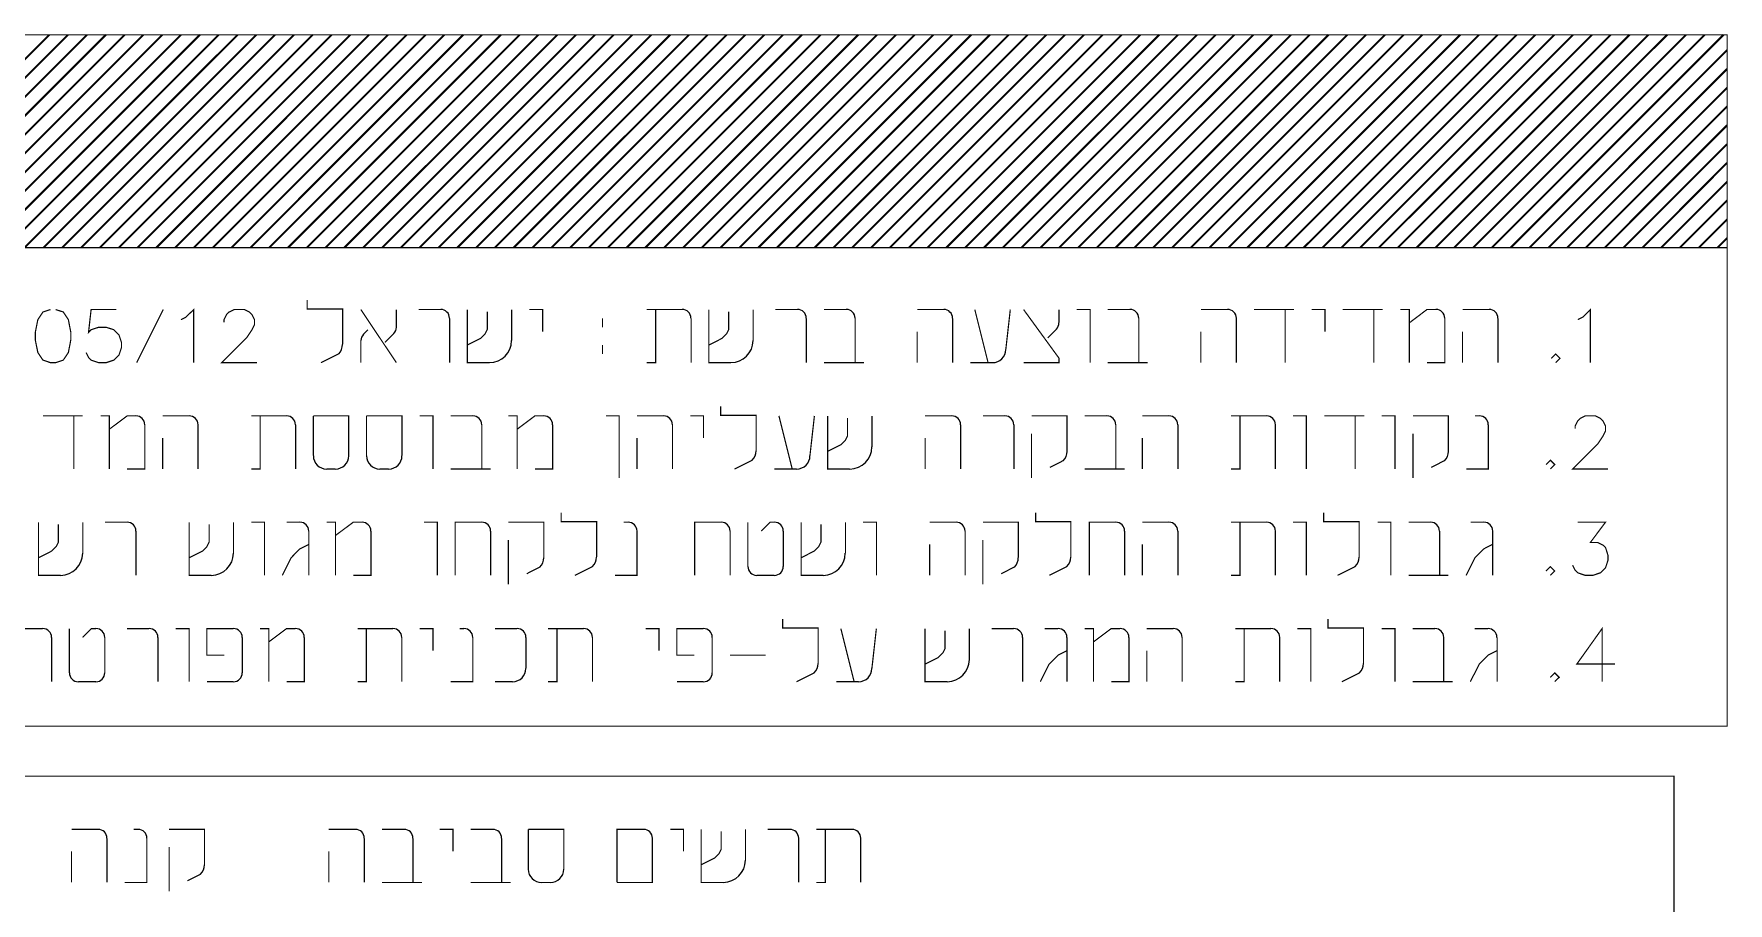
# Model space of a CAD drawing. Extents: x 489 to 720, y 1028 to 1176.
# Drawn here: x 704.29 to 720.23, y 1151.23 to 1159.41 of the extents above; entities that cross this region are included whole.
import ezdxf

# ---------------------------------------------------------------- set-up
doc = ezdxf.new("R2010")
doc.units = 0
doc.header["$MEASUREMENT"] = 0
doc.layers.add('M1280', color=7, linetype='Continuous')

msp = doc.modelspace()

# ---------------------------------------------------------------- linework, layer by layer
at = {"layer": 'M1280', "color": 7, "linetype": 'Continuous', "ltscale": 0.045455, "const_width": 0.0112}
for points in [[(715.074, 1157.399), (675.028, 1157.399), (675.028, 1159.402), (715.074, 1159.402)], [(675.028, 1159.402), (720.221, 1159.402), (720.221, 1157.399), (675.028, 1157.399)], [(720.221, 1120.515), (675.028, 1120.515), (675.028, 1157.399), (720.221, 1157.399)], [(720.221, 1157.399), (720.221, 1152.894), (675.028, 1152.894), (675.028, 1157.399)], [(707.195, 1156.488), (707.195, 1156.822), (706.862, 1156.822), (706.862, 1156.905)], [(704.447, 1156.816), (704.376, 1156.793), (704.328, 1156.721), (704.304, 1156.602), (704.304, 1156.53), (704.328, 1156.411), (704.376, 1156.34), (704.447, 1156.316), (704.495, 1156.316), (704.567, 1156.34), (704.615, 1156.411), (704.638, 1156.53), (704.638, 1156.602), (704.615, 1156.721), (704.567, 1156.793), (704.495, 1156.816)], [(705.067, 1156.816), (704.829, 1156.816), (704.805, 1156.602), (704.829, 1156.626), (704.9, 1156.649), (704.971, 1156.649), (705.043, 1156.626), (705.091, 1156.578), (705.115, 1156.506), (705.115, 1156.459), (705.091, 1156.387), (705.043, 1156.34), (704.971, 1156.316), (704.9, 1156.316), (704.829, 1156.34), (704.805, 1156.364), (704.782, 1156.411)], [(705.258, 1156.316), (705.508, 1156.816)], [(705.675, 1156.721), (705.722, 1156.745), (705.794, 1156.816), (705.794, 1156.316)], [(706.08, 1156.697), (706.08, 1156.721), (706.104, 1156.769), (706.128, 1156.793), (706.176, 1156.816), (706.271, 1156.816), (706.319, 1156.793), (706.343, 1156.769), (706.366, 1156.721), (706.366, 1156.673), (706.343, 1156.626), (706.295, 1156.554), (706.057, 1156.316), (706.39, 1156.316)], [(707.367, 1156.816), (707.701, 1156.316)], [(707.701, 1156.649), (707.701, 1156.816)], [(708.118, 1156.816), (707.91, 1156.816)], [(708.368, 1156.816), (708.368, 1156.316), (708.577, 1156.316)], [(708.368, 1156.482), (708.494, 1156.545), (708.535, 1156.587), (708.557, 1156.629), (708.557, 1156.796)], [(708.786, 1156.524), (708.786, 1156.816)], [(708.952, 1156.816), (709.078, 1156.816), (709.078, 1156.609)], [(710.39, 1156.816), (710.057, 1156.816)], [(710.14, 1156.816), (710.14, 1156.316), (710.057, 1156.316)], [(710.641, 1156.816), (710.641, 1156.316), (710.849, 1156.316)], [(710.641, 1156.482), (710.766, 1156.545), (710.808, 1156.587), (710.828, 1156.629), (710.828, 1156.796)], [(711.058, 1156.524), (711.058, 1156.816)], [(711.475, 1156.816), (711.266, 1156.816)], [(711.934, 1156.816), (711.725, 1156.816)], [(712.851, 1156.816), (712.601, 1156.816)], [(713.143, 1156.816), (713.268, 1156.316)], [(713.435, 1156.441), (713.477, 1156.816)], [(713.602, 1156.316), (713.936, 1156.316), (713.936, 1156.357), (713.602, 1156.816)], [(713.936, 1156.691), (713.936, 1156.816)], [(714.103, 1156.816), (714.228, 1156.816), (714.228, 1156.316)], [(714.603, 1156.816), (714.394, 1156.816)], [(715.521, 1156.816), (715.27, 1156.816)], [(715.771, 1156.816), (716.146, 1156.816)], [(716.063, 1156.816), (716.063, 1156.316)], [(716.313, 1156.816), (716.438, 1156.816), (716.438, 1156.609)], [(716.605, 1156.816), (716.98, 1156.816)], [(716.897, 1156.816), (716.897, 1156.316)], [(717.147, 1156.816), (717.232, 1156.816), (717.232, 1156.316)], [(717.482, 1156.816), (717.397, 1156.816), (717.232, 1156.691)], [(717.982, 1156.816), (717.732, 1156.816)], [(718.817, 1156.721), (718.865, 1156.745), (718.935, 1156.816), (718.935, 1156.316)], [(707.434, 1156.626), (707.392, 1156.584)], [(707.593, 1156.507), (707.677, 1156.59)], [(708.202, 1156.316), (708.202, 1156.734)], [(709.64, 1156.734), (709.64, 1156.649)], [(710.474, 1156.316), (710.474, 1156.734)], [(711.558, 1156.316), (711.558, 1156.734)], [(712.017, 1156.316), (712.017, 1156.734)], [(712.601, 1156.316), (712.601, 1156.609)], [(712.935, 1156.316), (712.935, 1156.734)], [(713.828, 1156.549), (713.911, 1156.632)], [(714.686, 1156.316), (714.686, 1156.734)], [(715.27, 1156.316), (715.27, 1156.609)], [(715.604, 1156.316), (715.604, 1156.734)], [(717.397, 1156.316), (717.565, 1156.316), (717.565, 1156.734)], [(717.732, 1156.316), (717.732, 1156.609)], [(718.066, 1156.316), (718.066, 1156.734)], [(707.367, 1156.524), (707.367, 1156.316)], [(709.64, 1156.482), (709.64, 1156.399)], [(706.992, 1156.316), (707.159, 1156.399)], [(711.725, 1156.316), (712.101, 1156.316)], [(713.102, 1156.316), (713.31, 1156.316)], [(714.394, 1156.316), (714.77, 1156.316)], [(718.566, 1156.357), (718.608, 1156.399), (718.65, 1156.357), (718.608, 1156.316)], [(704.375, 1155.815), (704.751, 1155.815)], [(704.667, 1155.815), (704.667, 1155.315)], [(704.918, 1155.815), (705.001, 1155.815), (705.001, 1155.315)], [(705.251, 1155.815), (705.168, 1155.815), (705.001, 1155.69)], [(705.752, 1155.815), (705.502, 1155.815)], [(706.669, 1155.815), (706.336, 1155.815)], [(706.419, 1155.815), (706.419, 1155.315), (706.336, 1155.315)], [(706.92, 1155.815), (706.92, 1155.44)], [(707.253, 1155.44), (707.253, 1155.815), (706.92, 1155.815)], [(707.42, 1155.815), (707.42, 1155.44)], [(707.754, 1155.44), (707.754, 1155.815), (707.42, 1155.815)], [(707.921, 1155.815), (708.046, 1155.815), (708.046, 1155.315)], [(708.421, 1155.815), (708.213, 1155.815)], [(708.755, 1155.815), (708.838, 1155.815), (708.838, 1155.315)], [(709.088, 1155.815), (709.005, 1155.815), (708.838, 1155.69)], [(709.672, 1155.815), (709.797, 1155.815), (709.797, 1155.231)], [(710.216, 1155.815), (709.965, 1155.815)], [(710.466, 1155.815), (710.591, 1155.815), (710.591, 1155.607)], [(711.086, 1155.487), (711.086, 1155.821), (710.752, 1155.821), (710.752, 1155.904)], [(711.3, 1155.815), (711.425, 1155.315)], [(711.592, 1155.44), (711.634, 1155.815)], [(711.759, 1155.815), (711.759, 1155.315), (711.967, 1155.315)], [(711.759, 1155.481), (711.884, 1155.544), (711.926, 1155.586), (711.946, 1155.628), (711.946, 1155.795)], [(712.176, 1155.523), (712.176, 1155.815)], [(712.927, 1155.815), (712.676, 1155.815)], [(713.427, 1155.815), (713.219, 1155.815)], [(714.011, 1155.481), (714.011, 1155.815), (713.677, 1155.815)], [(714.386, 1155.815), (714.178, 1155.815)], [(714.97, 1155.815), (714.72, 1155.815)], [(715.888, 1155.815), (715.554, 1155.815)], [(715.638, 1155.815), (715.638, 1155.315), (715.554, 1155.315)], [(716.138, 1155.815), (716.263, 1155.815), (716.263, 1155.315)], [(716.43, 1155.815), (716.807, 1155.815)], [(716.722, 1155.815), (716.722, 1155.315)], [(716.972, 1155.815), (717.097, 1155.815), (717.097, 1155.315)], [(717.599, 1155.481), (717.599, 1155.815), (717.265, 1155.815)], [(717.891, 1155.815), (717.849, 1155.815)], [(718.791, 1155.696), (718.791, 1155.72), (718.815, 1155.768), (718.838, 1155.791), (718.886, 1155.815), (718.982, 1155.815), (719.029, 1155.791), (719.053, 1155.768), (719.077, 1155.72), (719.077, 1155.672), (719.053, 1155.624), (719.005, 1155.553), (718.767, 1155.315), (719.1, 1155.315)], [(705.168, 1155.315), (705.335, 1155.315), (705.335, 1155.732)], [(705.835, 1155.315), (705.835, 1155.732)], [(706.753, 1155.315), (706.753, 1155.732)], [(708.505, 1155.315), (708.505, 1155.732)], [(709.005, 1155.315), (709.172, 1155.315), (709.172, 1155.732)], [(710.299, 1155.315), (710.299, 1155.732)], [(713.01, 1155.315), (713.01, 1155.732)], [(713.511, 1155.315), (713.511, 1155.732)], [(713.677, 1155.231), (713.677, 1155.648)], [(714.47, 1155.315), (714.47, 1155.732)], [(715.054, 1155.315), (715.054, 1155.732)], [(715.971, 1155.315), (715.971, 1155.732)], [(717.265, 1155.231), (717.265, 1155.648)], [(717.766, 1155.315), (717.974, 1155.315), (717.974, 1155.732)], [(705.502, 1155.315), (705.502, 1155.607)], [(709.965, 1155.315), (709.965, 1155.607)], [(712.676, 1155.315), (712.676, 1155.607)], [(714.72, 1155.315), (714.72, 1155.607)], [(707.045, 1155.315), (707.128, 1155.315)], [(707.545, 1155.315), (707.629, 1155.315)], [(708.213, 1155.315), (708.588, 1155.315)], [(710.883, 1155.315), (711.05, 1155.398)], [(711.258, 1155.315), (711.467, 1155.315)], [(713.85, 1155.33), (713.975, 1155.394)], [(714.178, 1155.315), (714.553, 1155.315)], [(717.437, 1155.33), (717.562, 1155.394)], [(718.517, 1155.356), (718.558, 1155.398), (718.6, 1155.356), (718.558, 1155.315)], [(709.585, 1154.486), (709.585, 1154.82), (709.251, 1154.82), (709.251, 1154.903)], [(714.047, 1154.486), (714.047, 1154.82), (713.715, 1154.82), (713.715, 1154.903)], [(716.759, 1154.486), (716.759, 1154.82), (716.426, 1154.82), (716.426, 1154.903)], [(704.334, 1154.814), (704.334, 1154.314), (704.542, 1154.314)], [(704.334, 1154.48), (704.459, 1154.543), (704.501, 1154.585), (704.521, 1154.627), (704.521, 1154.794)], [(704.751, 1154.522), (704.751, 1154.814)], [(705.168, 1154.814), (704.959, 1154.814)], [(705.251, 1154.314), (705.251, 1154.731)], [(705.752, 1154.814), (705.752, 1154.314), (705.96, 1154.314)], [(705.752, 1154.48), (705.877, 1154.543), (705.919, 1154.585), (705.94, 1154.627), (705.94, 1154.794)], [(706.169, 1154.522), (706.169, 1154.814)], [(706.336, 1154.814), (706.461, 1154.814), (706.461, 1154.314)], [(706.794, 1154.814), (706.669, 1154.814)], [(706.878, 1154.314), (706.878, 1154.731)], [(707.045, 1154.814), (707.128, 1154.814), (707.128, 1154.314)], [(707.378, 1154.814), (707.295, 1154.814), (707.128, 1154.689)], [(707.295, 1154.314), (707.462, 1154.314), (707.462, 1154.731)], [(707.962, 1154.814), (708.087, 1154.814), (708.087, 1154.314)], [(708.505, 1154.814), (708.254, 1154.814), (708.254, 1154.314)], [(708.588, 1154.314), (708.588, 1154.731)], [(709.088, 1154.48), (709.088, 1154.814), (708.755, 1154.814)], [(709.757, 1154.314), (709.965, 1154.314), (709.965, 1154.731)], [(709.882, 1154.814), (709.84, 1154.814)], [(710.758, 1154.814), (710.508, 1154.814), (710.508, 1154.314)], [(710.841, 1154.314), (710.841, 1154.731)], [(711.008, 1154.814), (711.008, 1154.397)], [(711.258, 1154.814), (711.217, 1154.814), (711.133, 1154.731)], [(711.342, 1154.397), (711.342, 1154.731)], [(711.509, 1154.814), (711.509, 1154.314), (711.717, 1154.314)], [(711.509, 1154.48), (711.634, 1154.543), (711.675, 1154.585), (711.696, 1154.627), (711.696, 1154.794)], [(711.926, 1154.522), (711.926, 1154.814)], [(712.092, 1154.814), (712.218, 1154.814), (712.218, 1154.314)], [(712.968, 1154.814), (712.718, 1154.814)], [(713.052, 1154.314), (713.052, 1154.731)], [(713.552, 1154.48), (713.552, 1154.814), (713.219, 1154.814)], [(714.47, 1154.814), (714.22, 1154.814), (714.22, 1154.314)], [(714.553, 1154.314), (714.553, 1154.731)], [(714.97, 1154.814), (714.72, 1154.814)], [(715.054, 1154.314), (715.054, 1154.731)], [(715.888, 1154.814), (715.554, 1154.814)], [(715.638, 1154.814), (715.638, 1154.314), (715.554, 1154.314)], [(715.971, 1154.314), (715.971, 1154.731)], [(716.138, 1154.814), (716.263, 1154.814), (716.263, 1154.314)], [(716.932, 1154.814), (717.057, 1154.814), (717.057, 1154.314)], [(717.432, 1154.814), (717.224, 1154.814)], [(717.516, 1154.314), (717.516, 1154.731)], [(717.933, 1154.814), (717.808, 1154.814)], [(718.016, 1154.314), (718.016, 1154.731)], [(718.815, 1154.814), (719.077, 1154.814), (718.934, 1154.623), (719.005, 1154.623), (719.053, 1154.599), (719.077, 1154.576), (719.1, 1154.504), (719.1, 1154.456), (719.077, 1154.385), (719.029, 1154.338), (718.958, 1154.314), (718.886, 1154.314), (718.815, 1154.338), (718.791, 1154.362), (718.767, 1154.409)], [(706.628, 1154.314), (706.711, 1154.48), (706.794, 1154.564), (706.878, 1154.606)], [(708.755, 1154.23), (708.755, 1154.647)], [(712.718, 1154.314), (712.718, 1154.606)], [(713.219, 1154.23), (713.219, 1154.647)], [(714.72, 1154.314), (714.72, 1154.606)], [(717.766, 1154.314), (717.849, 1154.48), (717.933, 1154.564), (718.016, 1154.606)], [(708.927, 1154.329), (709.052, 1154.393)], [(709.38, 1154.314), (709.547, 1154.397)], [(713.391, 1154.329), (713.516, 1154.393)], [(713.844, 1154.314), (714.011, 1154.397)], [(716.555, 1154.314), (716.722, 1154.397)], [(718.517, 1154.355), (718.558, 1154.397), (718.6, 1154.355), (718.558, 1154.314)], [(711.091, 1154.314), (711.258, 1154.314)], [(717.224, 1154.314), (717.599, 1154.314)], [(711.669, 1153.485), (711.669, 1153.819), (711.335, 1153.819), (711.335, 1153.902)], [(716.8, 1153.485), (716.8, 1153.819), (716.466, 1153.819), (716.466, 1153.902)], [(704.374, 1153.813), (704.041, 1153.813)], [(704.458, 1153.313), (704.458, 1153.73)], [(704.625, 1153.813), (704.625, 1153.396)], [(704.875, 1153.813), (704.833, 1153.813), (704.75, 1153.73)], [(704.958, 1153.396), (704.958, 1153.73)], [(705.375, 1153.813), (705.167, 1153.813)], [(705.459, 1153.313), (705.459, 1153.73)], [(705.626, 1153.813), (705.751, 1153.813), (705.751, 1153.313)], [(706.168, 1153.813), (705.918, 1153.813), (705.918, 1153.563), (706.084, 1153.563)], [(706.251, 1153.396), (706.251, 1153.73)], [(706.418, 1153.813), (706.501, 1153.813), (706.501, 1153.313)], [(706.752, 1153.813), (706.668, 1153.813), (706.501, 1153.688)], [(706.668, 1153.313), (706.835, 1153.313), (706.835, 1153.73)], [(707.669, 1153.813), (707.336, 1153.813)], [(707.419, 1153.813), (707.419, 1153.313), (707.336, 1153.313)], [(707.753, 1153.313), (707.753, 1153.73)], [(707.92, 1153.813), (708.045, 1153.813), (708.045, 1153.605)], [(708.212, 1153.313), (708.42, 1153.313), (708.42, 1153.73)], [(708.337, 1153.813), (708.295, 1153.813)], [(708.837, 1153.813), (708.629, 1153.813)], [(708.921, 1153.438), (708.921, 1153.73)], [(709.463, 1153.813), (709.129, 1153.813)], [(709.213, 1153.813), (709.213, 1153.313), (709.129, 1153.313)], [(709.546, 1153.313), (709.546, 1153.73)], [(710.047, 1153.813), (710.172, 1153.813), (710.172, 1153.605)], [(710.59, 1153.813), (710.34, 1153.813), (710.34, 1153.563), (710.505, 1153.563)], [(710.672, 1153.396), (710.672, 1153.73)], [(711.883, 1153.813), (712.008, 1153.313)], [(712.175, 1153.438), (712.217, 1153.813)], [(712.675, 1153.813), (712.675, 1153.313), (712.884, 1153.313)], [(712.675, 1153.479), (712.8, 1153.541), (712.842, 1153.584), (712.863, 1153.626), (712.863, 1153.793)], [(713.092, 1153.521), (713.092, 1153.813)], [(713.509, 1153.813), (713.301, 1153.813)], [(713.593, 1153.313), (713.593, 1153.73)], [(713.927, 1153.813), (713.801, 1153.813)], [(714.01, 1153.313), (714.01, 1153.73)], [(714.177, 1153.813), (714.26, 1153.813), (714.26, 1153.313)], [(714.51, 1153.813), (714.427, 1153.813), (714.26, 1153.688)], [(714.427, 1153.313), (714.594, 1153.313), (714.594, 1153.73)], [(715.011, 1153.813), (714.761, 1153.813)], [(715.094, 1153.313), (715.094, 1153.73)], [(715.929, 1153.813), (715.595, 1153.813)], [(715.678, 1153.813), (715.678, 1153.313), (715.595, 1153.313)], [(716.012, 1153.313), (716.012, 1153.73)], [(716.179, 1153.813), (716.304, 1153.813), (716.304, 1153.313)], [(716.971, 1153.813), (717.096, 1153.813), (717.096, 1153.313)], [(717.472, 1153.813), (717.263, 1153.813)], [(717.555, 1153.313), (717.555, 1153.73)], [(717.972, 1153.813), (717.847, 1153.813)], [(718.057, 1153.313), (718.057, 1153.73)], [(719.045, 1153.313), (719.045, 1153.813), (718.807, 1153.479), (719.165, 1153.479)], [(710.84, 1153.563), (711.174, 1153.563)], [(713.76, 1153.313), (713.843, 1153.479), (713.927, 1153.563), (714.01, 1153.605)], [(714.761, 1153.313), (714.761, 1153.605)], [(717.805, 1153.313), (717.89, 1153.479), (717.972, 1153.563), (718.057, 1153.605)], [(711.466, 1153.313), (711.633, 1153.396)], [(716.596, 1153.313), (716.763, 1153.396)], [(718.557, 1153.354), (718.599, 1153.396), (718.641, 1153.354), (718.599, 1153.313)], [(704.708, 1153.313), (704.875, 1153.313)], [(705.918, 1153.313), (706.168, 1153.313)], [(708.629, 1153.313), (708.795, 1153.313)], [(710.34, 1153.313), (710.59, 1153.313)], [(711.841, 1153.313), (712.05, 1153.313)], [(717.263, 1153.313), (717.64, 1153.313)], [(689.687, 1150.923), (689.687, 1152.424), (719.721, 1152.424), (719.721, 1150.923)], [(704.895, 1151.924), (704.645, 1151.924)], [(704.979, 1151.423), (704.979, 1151.84)], [(705.146, 1151.423), (705.354, 1151.423), (705.354, 1151.84)], [(705.271, 1151.924), (705.229, 1151.924)], [(705.896, 1151.59), (705.896, 1151.924), (705.563, 1151.924)], [(707.316, 1151.924), (707.065, 1151.924)], [(707.399, 1151.423), (707.399, 1151.84)], [(707.774, 1151.924), (707.566, 1151.924)], [(707.858, 1151.423), (707.858, 1151.84)], [(708.108, 1151.924), (708.233, 1151.924), (708.233, 1151.715)], [(708.608, 1151.924), (708.4, 1151.924)], [(708.692, 1151.423), (708.692, 1151.84)], [(708.942, 1151.924), (708.942, 1151.548)], [(709.276, 1151.548), (709.276, 1151.924), (708.942, 1151.924)], [(710.027, 1151.924), (709.776, 1151.924), (709.776, 1151.423)], [(709.776, 1151.423), (710.11, 1151.423), (710.11, 1151.84)], [(710.277, 1151.924), (710.402, 1151.924), (710.402, 1151.715)], [(710.569, 1151.924), (710.569, 1151.423), (710.777, 1151.423)], [(710.569, 1151.59), (710.694, 1151.653), (710.736, 1151.695), (710.757, 1151.736), (710.757, 1151.903)], [(710.986, 1151.632), (710.986, 1151.924)], [(711.403, 1151.924), (711.194, 1151.924)], [(711.486, 1151.423), (711.486, 1151.84)], [(711.987, 1151.924), (711.653, 1151.924)], [(711.737, 1151.924), (711.737, 1151.423), (711.653, 1151.423)], [(712.07, 1151.423), (712.07, 1151.84)], [(704.645, 1151.423), (704.645, 1151.715)], [(705.563, 1151.34), (705.563, 1151.757)], [(707.065, 1151.423), (707.065, 1151.715)], [(705.735, 1151.439), (705.86, 1151.502)], [(707.566, 1151.423), (707.941, 1151.423)], [(708.4, 1151.423), (708.775, 1151.423)], [(709.067, 1151.423), (709.151, 1151.423)]]:
    msp.add_lwpolyline(points, dxfattribs=at)
at = {"layer": 'M1280', "color": 8, "linetype": 'Continuous', "ltscale": 0.045455, "const_width": 0.0182}
for points in [[(702.434, 1157.399), (704.436, 1159.402)], [(702.611, 1157.399), (704.613, 1159.402)], [(702.788, 1157.399), (704.791, 1159.402)], [(702.966, 1157.399), (704.968, 1159.402)], [(703.142, 1157.399), (705.144, 1159.402)], [(703.319, 1157.399), (705.321, 1159.402)], [(703.496, 1157.399), (705.499, 1159.402)], [(703.674, 1157.399), (705.676, 1159.402)], [(703.85, 1157.399), (705.852, 1159.402)], [(704.027, 1157.399), (706.029, 1159.402)], [(704.204, 1157.399), (706.207, 1159.402)], [(704.382, 1157.399), (706.384, 1159.402)], [(704.558, 1157.399), (706.56, 1159.402)], [(704.735, 1157.399), (706.737, 1159.402)], [(704.912, 1157.399), (706.915, 1159.402)], [(705.09, 1157.399), (707.092, 1159.402)], [(705.266, 1157.399), (707.268, 1159.402)], [(705.443, 1157.399), (707.445, 1159.402)], [(705.62, 1157.399), (707.622, 1159.402)], [(705.796, 1157.399), (707.799, 1159.402)], [(705.974, 1157.399), (707.976, 1159.402)], [(706.151, 1157.399), (708.153, 1159.402)], [(706.328, 1157.399), (708.33, 1159.402)], [(706.504, 1157.399), (708.507, 1159.402)], [(706.682, 1157.399), (708.684, 1159.402)], [(706.859, 1157.399), (708.861, 1159.402)], [(707.036, 1157.399), (709.038, 1159.402)], [(707.212, 1157.399), (709.215, 1159.402)], [(707.39, 1157.399), (709.392, 1159.402)], [(707.567, 1157.399), (709.569, 1159.402)], [(707.744, 1157.399), (709.746, 1159.402)], [(707.92, 1157.399), (709.922, 1159.402)], [(708.097, 1157.399), (710.1, 1159.402)], [(708.275, 1157.399), (710.277, 1159.402)], [(708.452, 1157.399), (710.454, 1159.402)], [(708.628, 1157.399), (710.63, 1159.402)], [(708.805, 1157.399), (710.808, 1159.402)], [(708.983, 1157.399), (710.985, 1159.402)], [(709.16, 1157.399), (711.162, 1159.402)], [(709.336, 1157.399), (711.338, 1159.402)], [(709.513, 1157.399), (711.516, 1159.402)], [(709.691, 1157.399), (711.693, 1159.402)], [(709.868, 1157.399), (711.87, 1159.402)], [(710.044, 1157.399), (712.046, 1159.402)], [(710.221, 1157.399), (712.224, 1159.402)], [(710.399, 1157.399), (712.401, 1159.402)], [(710.575, 1157.399), (712.577, 1159.402)], [(710.752, 1157.399), (712.754, 1159.402)], [(710.929, 1157.399), (712.932, 1159.402)], [(711.107, 1157.399), (713.109, 1159.402)], [(711.283, 1157.399), (713.285, 1159.402)], [(711.46, 1157.399), (713.462, 1159.402)], [(711.637, 1157.399), (713.64, 1159.402)], [(711.815, 1157.399), (713.817, 1159.402)], [(711.991, 1157.399), (713.993, 1159.402)], [(712.168, 1157.399), (714.17, 1159.402)], [(712.345, 1157.399), (714.347, 1159.402)], [(712.522, 1157.399), (714.525, 1159.402)], [(712.699, 1157.399), (714.701, 1159.402)], [(712.876, 1157.399), (714.878, 1159.402)], [(713.053, 1157.399), (715.055, 1159.402)], [(713.23, 1157.399), (715.233, 1159.402)], [(713.407, 1157.399), (715.409, 1159.402)], [(713.584, 1157.399), (715.586, 1159.402)], [(713.761, 1157.399), (715.763, 1159.402)], [(713.938, 1157.399), (715.941, 1159.402)], [(714.115, 1157.399), (716.117, 1159.402)], [(714.292, 1157.399), (716.294, 1159.402)], [(714.469, 1157.399), (716.471, 1159.402)], [(714.646, 1157.399), (716.649, 1159.402)], [(714.822, 1157.399), (716.825, 1159.402)], [(715, 1157.399), (717.002, 1159.402)], [(715.177, 1157.399), (717.179, 1159.402)], [(715.353, 1157.399), (717.355, 1159.402)], [(715.53, 1157.399), (717.533, 1159.402)], [(715.708, 1157.399), (717.71, 1159.402)], [(715.885, 1157.399), (717.887, 1159.402)], [(716.061, 1157.399), (718.063, 1159.402)], [(716.238, 1157.399), (718.241, 1159.402)], [(716.416, 1157.399), (718.418, 1159.402)], [(716.593, 1157.399), (718.595, 1159.402)], [(716.769, 1157.399), (718.771, 1159.402)], [(716.946, 1157.399), (718.949, 1159.402)], [(717.124, 1157.399), (719.126, 1159.402)], [(717.301, 1157.399), (719.303, 1159.402)], [(717.477, 1157.399), (719.479, 1159.402)], [(717.654, 1157.399), (719.657, 1159.402)], [(717.832, 1157.399), (719.834, 1159.402)], [(718.009, 1157.399), (720.011, 1159.402)], [(718.185, 1157.399), (720.187, 1159.402)], [(718.362, 1157.399), (720.221, 1159.259)], [(718.54, 1157.399), (720.221, 1159.081)], [(718.717, 1157.399), (720.221, 1158.905)], [(718.893, 1157.399), (720.221, 1158.728)], [(719.07, 1157.399), (720.221, 1158.551)], [(719.247, 1157.399), (720.221, 1158.373)], [(719.425, 1157.399), (720.221, 1158.197)], [(719.601, 1157.399), (720.221, 1158.02)], [(719.778, 1157.399), (720.221, 1157.843)], [(719.955, 1157.399), (720.221, 1157.665)], [(720.132, 1157.399), (720.221, 1157.489)]]:
    msp.add_lwpolyline(points, dxfattribs=at)
at = {"layer": 'M1280', "color": 7, "linetype": 'Continuous', "ltscale": 0.045455}
for centre, radius, start, end in [((708.118, 1156.734), 0.083, 0.0055, 90), ((710.39, 1156.734), 0.083, 0.0055, 90), ((711.475, 1156.734), 0.083, 0.0055, 90), ((711.934, 1156.734), 0.083, 0.0055, 90), ((712.851, 1156.734), 0.083, 0.0055, 90), ((714.603, 1156.734), 0.083, 0.0055, 90), ((715.521, 1156.734), 0.083, 0.0055, 90), ((717.482, 1156.734), 0.083, 0.0055, 90), ((717.982, 1156.734), 0.083, 0.0055, 90), ((707.618, 1156.649), 0.083, 315.0055, 360.0055), ((707.618, 1156.649), 0.083, 315.0055, 360.0055), ((713.852, 1156.691), 0.083, 315.0055, 360.0055), ((713.852, 1156.691), 0.083, 315.0055, 360.0055), ((707.07, 1156.488), 0.125, 315.0055, 360.0055), ((707.451, 1156.524), 0.083, 135, 180), ((707.451, 1156.524), 0.083, 135, 180), ((708.577, 1156.524), 0.208, 270, 360), ((710.849, 1156.524), 0.208, 270, 360), ((713.31, 1156.441), 0.125, 270, 360), ((705.251, 1155.732), 0.083, 0.0055, 90), ((705.752, 1155.732), 0.083, 0.0055, 90), ((706.669, 1155.732), 0.083, 0.0055, 90), ((708.421, 1155.732), 0.083, 0.0055, 90), ((709.088, 1155.732), 0.083, 0.0055, 90), ((710.216, 1155.732), 0.083, 0.0055, 90), ((712.927, 1155.732), 0.083, 0.0055, 90), ((713.427, 1155.732), 0.083, 0.0055, 90), ((714.386, 1155.732), 0.083, 0.0055, 90), ((714.97, 1155.732), 0.083, 0.0055, 90), ((715.888, 1155.732), 0.083, 0.0055, 90), ((717.891, 1155.732), 0.083, 0.0055, 90), ((710.961, 1155.487), 0.125, 315.0055, 360.0055), ((711.967, 1155.523), 0.208, 270, 360), ((713.886, 1155.481), 0.125, 315.0055, 360.0055), ((713.886, 1155.481), 0.125, 315.0055, 360.0055), ((717.474, 1155.481), 0.125, 315.0055, 360.0055), ((717.474, 1155.481), 0.125, 315.0055, 360.0055), ((707.045, 1155.44), 0.125, 180, 270), ((707.128, 1155.44), 0.125, 270, 360), ((707.545, 1155.44), 0.125, 180, 270), ((707.629, 1155.44), 0.125, 270, 360), ((711.467, 1155.44), 0.125, 270, 360), ((705.168, 1154.731), 0.083, 0.0055, 90), ((706.794, 1154.731), 0.083, 0.0055, 90), ((707.378, 1154.731), 0.083, 0.0055, 90), ((708.505, 1154.731), 0.083, 0.0055, 90), ((709.882, 1154.731), 0.083, 0.0055, 90), ((710.758, 1154.731), 0.083, 0.0055, 90), ((711.258, 1154.731), 0.083, 0.0055, 90), ((712.968, 1154.731), 0.083, 0.0055, 90), ((714.47, 1154.731), 0.083, 0.0055, 90), ((714.97, 1154.731), 0.083, 0.0055, 90), ((715.888, 1154.731), 0.083, 0.0055, 90), ((717.432, 1154.731), 0.083, 0.0055, 90), ((717.933, 1154.731), 0.083, 0.0055, 90), ((704.542, 1154.522), 0.208, 270, 360), ((705.96, 1154.522), 0.208, 270, 360), ((711.717, 1154.522), 0.208, 270, 360), ((708.963, 1154.48), 0.125, 315.0055, 360.0055), ((708.963, 1154.48), 0.125, 315.0055, 360.0055), ((709.459, 1154.486), 0.125, 315.0055, 360.0055), ((711.091, 1154.397), 0.083, 180, 270), ((711.258, 1154.397), 0.083, 270, 360), ((713.427, 1154.48), 0.125, 315.0055, 360.0055), ((713.427, 1154.48), 0.125, 315.0055, 360.0055), ((713.922, 1154.486), 0.125, 315.0055, 360.0055), ((716.634, 1154.486), 0.125, 315.0055, 360.0055), ((704.374, 1153.73), 0.083, 0.0055, 90), ((704.875, 1153.73), 0.083, 0.0055, 90), ((705.375, 1153.73), 0.083, 0.0055, 90), ((706.168, 1153.73), 0.083, 0.0055, 90), ((706.752, 1153.73), 0.083, 0.0055, 90), ((707.669, 1153.73), 0.083, 0.0055, 90), ((708.337, 1153.73), 0.083, 0.0055, 90), ((708.837, 1153.73), 0.083, 0.0055, 90), ((709.463, 1153.73), 0.083, 0.0055, 90), ((710.59, 1153.73), 0.083, 0.0055, 90), ((713.509, 1153.73), 0.083, 0.0055, 90), ((713.927, 1153.73), 0.083, 0.0055, 90), ((714.51, 1153.73), 0.083, 0.0055, 90), ((715.011, 1153.73), 0.083, 0.0055, 90), ((715.929, 1153.73), 0.083, 0.0055, 90), ((717.472, 1153.73), 0.083, 0.0055, 90), ((717.972, 1153.73), 0.083, 0.0055, 90), ((708.795, 1153.438), 0.125, 270, 360), ((711.544, 1153.485), 0.125, 315.0055, 360.0055), ((712.05, 1153.438), 0.125, 270, 360), ((712.884, 1153.521), 0.208, 270, 360), ((716.675, 1153.485), 0.125, 315.0055, 360.0055), ((704.708, 1153.396), 0.083, 180, 270), ((704.875, 1153.396), 0.083, 270, 360), ((706.168, 1153.396), 0.083, 270, 360), ((710.59, 1153.396), 0.083, 270, 360), ((704.895, 1151.84), 0.083, 0.0055, 90), ((705.271, 1151.84), 0.083, 0.0055, 90), ((707.316, 1151.84), 0.083, 0.0055, 90), ((707.774, 1151.84), 0.083, 0.0055, 90), ((708.608, 1151.84), 0.083, 0.0055, 90), ((710.027, 1151.84), 0.083, 0.0055, 90), ((711.403, 1151.84), 0.083, 0.0055, 90), ((711.987, 1151.84), 0.083, 0.0055, 90), ((705.771, 1151.59), 0.125, 315.0055, 360.0055), ((705.771, 1151.59), 0.125, 315.0055, 360.0055), ((709.067, 1151.548), 0.125, 180, 270), ((709.151, 1151.548), 0.125, 270, 360), ((710.777, 1151.632), 0.208, 270, 360)]:
    msp.add_arc(centre, radius, start, end, dxfattribs=at)

doc.saveas('drawing.dxf')
